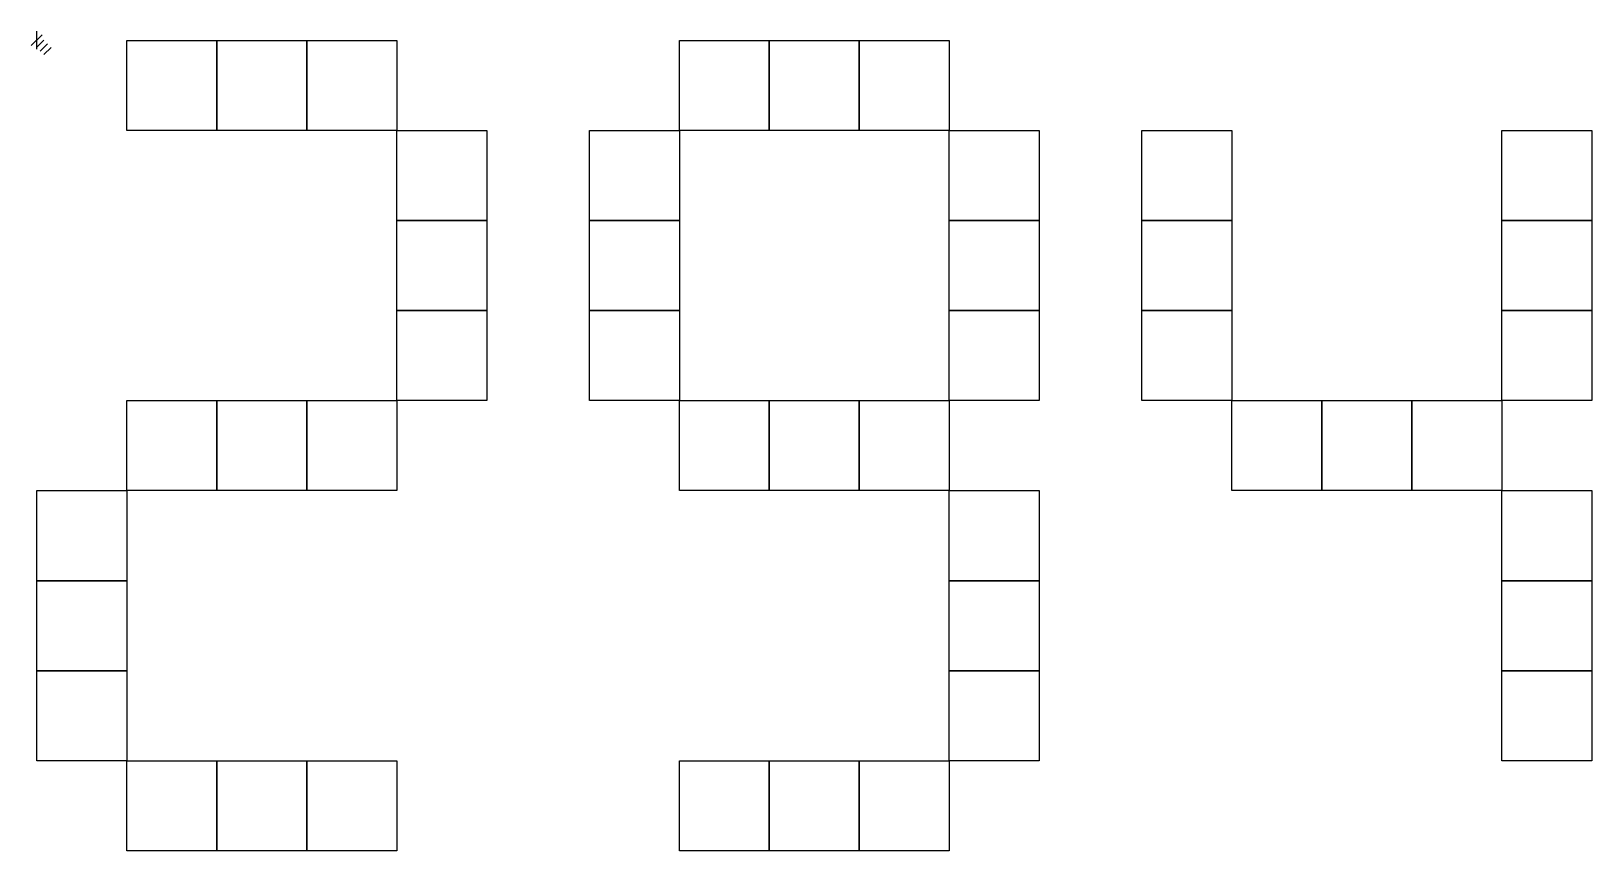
# Model space of a CAD drawing. Extents: x -1 to 229, y 8 to 129.
import ezdxf

# ---------------------------------------------------------------- set-up
doc = ezdxf.new("R2010")
doc.units = 0

msp = doc.modelspace()

# ---------------------------------------------------------------- linework, layer by layer
at = {"layer": 'Layer 1'}
for p, q in [((0, 128.87), (0, 126.224)), ((0.79375, 128.341), (-0.79375, 126.753)), ((1.05833, 127.547), (0, 126.48867)), ((1.5875, 127.018), (0.52917, 125.95967)), ((2.11666, 126.489), (1.05833, 125.43067)), ((13.2646, 127.512), (26.4944, 127.512)), ((13.2646, 114.282), (13.2646, 127.512)), ((26.4944, 127.512), (39.7239, 127.512)), ((26.4944, 114.282), (26.4944, 127.512)), ((26.4944, 127.512), (26.4944, 114.282)), ((39.7239, 127.512), (52.9534, 127.512)), ((39.7239, 114.282), (39.7239, 127.512)), ((39.7239, 127.512), (39.7239, 114.282)), ((52.9534, 127.512), (52.9534, 114.282)), ((94.4945, 127.512), (107.724, 127.512)), ((94.4945, 114.282), (94.4945, 127.512)), ((107.724, 127.512), (120.953, 127.512)), ((107.724, 114.282), (107.724, 127.512)), ((107.724, 127.512), (107.724, 114.282)), ((120.953, 127.512), (134.183, 127.512)), ((120.953, 114.282), (120.953, 127.512)), ((120.953, 127.512), (120.953, 114.282)), ((134.183, 127.512), (134.183, 114.282)), ((26.4944, 114.282), (13.2646, 114.282)), ((39.7239, 114.282), (26.4944, 114.282)), ((52.9534, 114.282), (39.7239, 114.282)), ((52.9534, 114.282), (66.1829, 114.282)), ((52.9534, 101.052), (52.9534, 114.282)), ((66.1829, 114.282), (66.1829, 101.052)), ((81.2646, 114.282), (94.4945, 114.282)), ((81.2646, 101.052), (81.2646, 114.282)), ((94.4945, 114.282), (94.4945, 101.052)), ((107.724, 114.282), (94.4945, 114.282)), ((120.953, 114.282), (107.724, 114.282)), ((134.183, 114.282), (120.953, 114.282)), ((134.183, 114.282), (147.413, 114.282)), ((134.183, 101.052), (134.183, 114.282)), ((147.413, 114.282), (147.413, 101.052)), ((162.495, 114.282), (175.724, 114.282)), ((162.495, 101.052), (162.495, 114.282)), ((175.724, 114.282), (175.724, 101.052)), ((215.413, 114.282), (228.643, 114.282)), ((215.413, 101.052), (215.413, 114.282)), ((228.643, 114.282), (228.643, 101.052)), ((52.9534, 101.052), (66.1829, 101.052)), ((52.9534, 87.8228), (52.9534, 101.052)), ((66.1829, 101.052), (52.9534, 101.052)), ((66.1829, 101.052), (66.1829, 87.8228)), ((81.2646, 101.052), (94.4945, 101.052)), ((81.2646, 87.8228), (81.2646, 101.052)), ((94.4945, 101.052), (81.2646, 101.052)), ((94.4945, 101.052), (94.4945, 87.8228)), ((134.183, 101.052), (147.413, 101.052)), ((134.183, 87.8228), (134.183, 101.052)), ((147.413, 101.052), (134.183, 101.052)), ((147.413, 101.052), (147.413, 87.8228)), ((162.495, 101.052), (175.724, 101.052)), ((162.495, 87.8228), (162.495, 101.052)), ((175.724, 101.052), (162.495, 101.052)), ((175.724, 101.052), (175.724, 87.8228)), ((215.413, 101.052), (228.643, 101.052)), ((215.413, 87.8228), (215.413, 101.052)), ((228.643, 101.052), (215.413, 101.052)), ((228.643, 101.052), (228.643, 87.8228)), ((52.9534, 87.8228), (66.1829, 87.8228)), ((52.9534, 74.5933), (52.9534, 87.8228)), ((66.1829, 87.8228), (52.9534, 87.8228)), ((66.1829, 87.8228), (66.1829, 74.5933)), ((81.2646, 87.8228), (94.4945, 87.8228)), ((81.2646, 74.5933), (81.2646, 87.8228)), ((94.4945, 87.8228), (81.2646, 87.8228)), ((94.4945, 87.8228), (94.4945, 74.5933)), ((134.183, 87.8228), (147.413, 87.8228)), ((134.183, 74.5933), (134.183, 87.8228)), ((147.413, 87.8228), (134.183, 87.8228)), ((147.413, 87.8228), (147.413, 74.5933)), ((162.495, 87.8228), (175.724, 87.8228)), ((162.495, 74.5933), (162.495, 87.8228)), ((175.724, 87.8228), (162.495, 87.8228)), ((175.724, 87.8228), (175.724, 74.5933)), ((215.413, 87.8228), (228.643, 87.8228)), ((215.413, 74.5933), (215.413, 87.8228)), ((228.643, 87.8228), (215.413, 87.8228)), ((228.643, 87.8228), (228.643, 74.5933)), ((13.2646, 74.5933), (26.4944, 74.5933)), ((13.2646, 61.3637), (13.2646, 74.5933)), ((26.4944, 74.5933), (39.7239, 74.5933)), ((26.4944, 61.3637), (26.4944, 74.5933)), ((26.4944, 74.5933), (26.4944, 61.3637)), ((39.7239, 74.5933), (52.9534, 74.5933)), ((39.7239, 61.3637), (39.7239, 74.5933)), ((39.7239, 74.5933), (39.7239, 61.3637)), ((52.9534, 74.5933), (52.9534, 61.3637)), ((66.1829, 74.5933), (52.9534, 74.5933)), ((94.4945, 74.5933), (81.2646, 74.5933)), ((94.4945, 74.5933), (107.724, 74.5933)), ((94.4945, 61.3637), (94.4945, 74.5933)), ((107.724, 74.5933), (120.953, 74.5933)), ((107.724, 61.3637), (107.724, 74.5933)), ((107.724, 74.5933), (107.724, 61.3637)), ((120.953, 74.5933), (134.183, 74.5933)), ((120.953, 61.3637), (120.953, 74.5933)), ((120.953, 74.5933), (120.953, 61.3637)), ((134.183, 74.5933), (134.183, 61.3637)), ((147.413, 74.5933), (134.183, 74.5933)), ((175.724, 74.5933), (162.495, 74.5933)), ((175.724, 74.5933), (188.954, 74.5933)), ((175.724, 61.3637), (175.724, 74.5933)), ((188.954, 74.5933), (202.184, 74.5933)), ((188.954, 61.3637), (188.954, 74.5933)), ((188.954, 74.5933), (188.954, 61.3637)), ((202.184, 74.5933), (215.413, 74.5933)), ((202.184, 61.3637), (202.184, 74.5933)), ((202.184, 74.5933), (202.184, 61.3637)), ((215.413, 74.5933), (215.413, 61.3637)), ((228.643, 74.5933), (215.413, 74.5933)), ((0.03499, 61.3637), (13.2646, 61.3637)), ((0.03499, 48.1339), (0.03499, 61.3637)), ((13.2646, 61.3637), (13.2646, 48.1339)), ((26.4944, 61.3637), (13.2646, 61.3637)), ((39.7239, 61.3637), (26.4944, 61.3637)), ((52.9534, 61.3637), (39.7239, 61.3637)), ((107.724, 61.3637), (94.4945, 61.3637)), ((120.953, 61.3637), (107.724, 61.3637)), ((134.183, 61.3637), (120.953, 61.3637)), ((134.183, 61.3637), (147.413, 61.3637)), ((134.183, 48.1339), (134.183, 61.3637)), ((147.413, 61.3637), (147.413, 48.1339)), ((188.954, 61.3637), (175.724, 61.3637)), ((202.184, 61.3637), (188.954, 61.3637)), ((215.413, 61.3637), (202.184, 61.3637)), ((215.413, 61.3637), (228.643, 61.3637)), ((215.413, 48.1339), (215.413, 61.3637)), ((228.643, 61.3637), (228.643, 48.1339)), ((0.03499, 48.1339), (13.2646, 48.1339)), ((0.03499, 34.9044), (0.03499, 48.1339)), ((13.2646, 48.1339), (0.03499, 48.1339)), ((13.2646, 48.1339), (13.2646, 34.9044)), ((134.183, 48.1339), (147.413, 48.1339)), ((134.183, 34.9044), (134.183, 48.1339)), ((147.413, 48.1339), (134.183, 48.1339)), ((147.413, 48.1339), (147.413, 34.9044)), ((215.413, 48.1339), (228.643, 48.1339)), ((215.413, 34.9044), (215.413, 48.1339)), ((228.643, 48.1339), (215.413, 48.1339)), ((228.643, 48.1339), (228.643, 34.9044)), ((0.03499, 34.9044), (13.2646, 34.9044)), ((0.03499, 21.6748), (0.03499, 34.9044)), ((13.2646, 34.9044), (0.03499, 34.9044)), ((13.2646, 34.9044), (13.2646, 21.6748)), ((134.183, 34.9044), (147.413, 34.9044)), ((134.183, 21.6748), (134.183, 34.9044)), ((147.413, 34.9044), (134.183, 34.9044)), ((147.413, 34.9044), (147.413, 21.6748)), ((215.413, 34.9044), (228.643, 34.9044)), ((215.413, 21.6748), (215.413, 34.9044)), ((228.643, 34.9044), (215.413, 34.9044)), ((228.643, 34.9044), (228.643, 21.6748)), ((13.2646, 21.6748), (0.03499, 21.6748)), ((13.2646, 21.6748), (26.4944, 21.6748)), ((13.2646, 8.44539), (13.2646, 21.6748)), ((26.4944, 21.6748), (39.7239, 21.6748)), ((26.4944, 8.44539), (26.4944, 21.6748)), ((26.4944, 21.6748), (26.4944, 8.44539)), ((39.7239, 21.6748), (52.9534, 21.6748)), ((39.7239, 8.44539), (39.7239, 21.6748)), ((39.7239, 21.6748), (39.7239, 8.44539)), ((52.9534, 21.6748), (52.9534, 8.44539)), ((94.4945, 21.6748), (107.724, 21.6748)), ((94.4945, 8.44539), (94.4945, 21.6748)), ((107.724, 21.6748), (120.953, 21.6748)), ((107.724, 8.44539), (107.724, 21.6748)), ((107.724, 21.6748), (107.724, 8.44539)), ((120.953, 21.6748), (134.183, 21.6748)), ((120.953, 8.44539), (120.953, 21.6748)), ((120.953, 21.6748), (120.953, 8.44539)), ((134.183, 21.6748), (134.183, 8.44539)), ((147.413, 21.6748), (134.183, 21.6748)), ((228.643, 21.6748), (215.413, 21.6748)), ((26.4944, 8.44539), (13.2646, 8.44539)), ((39.7239, 8.44539), (26.4944, 8.44539)), ((52.9534, 8.44539), (39.7239, 8.44539)), ((107.724, 8.44539), (94.4945, 8.44539)), ((120.953, 8.44539), (107.724, 8.44539)), ((134.183, 8.44539), (120.953, 8.44539))]:
    msp.add_line(p, q, dxfattribs=at)

doc.saveas('drawing.dxf')
